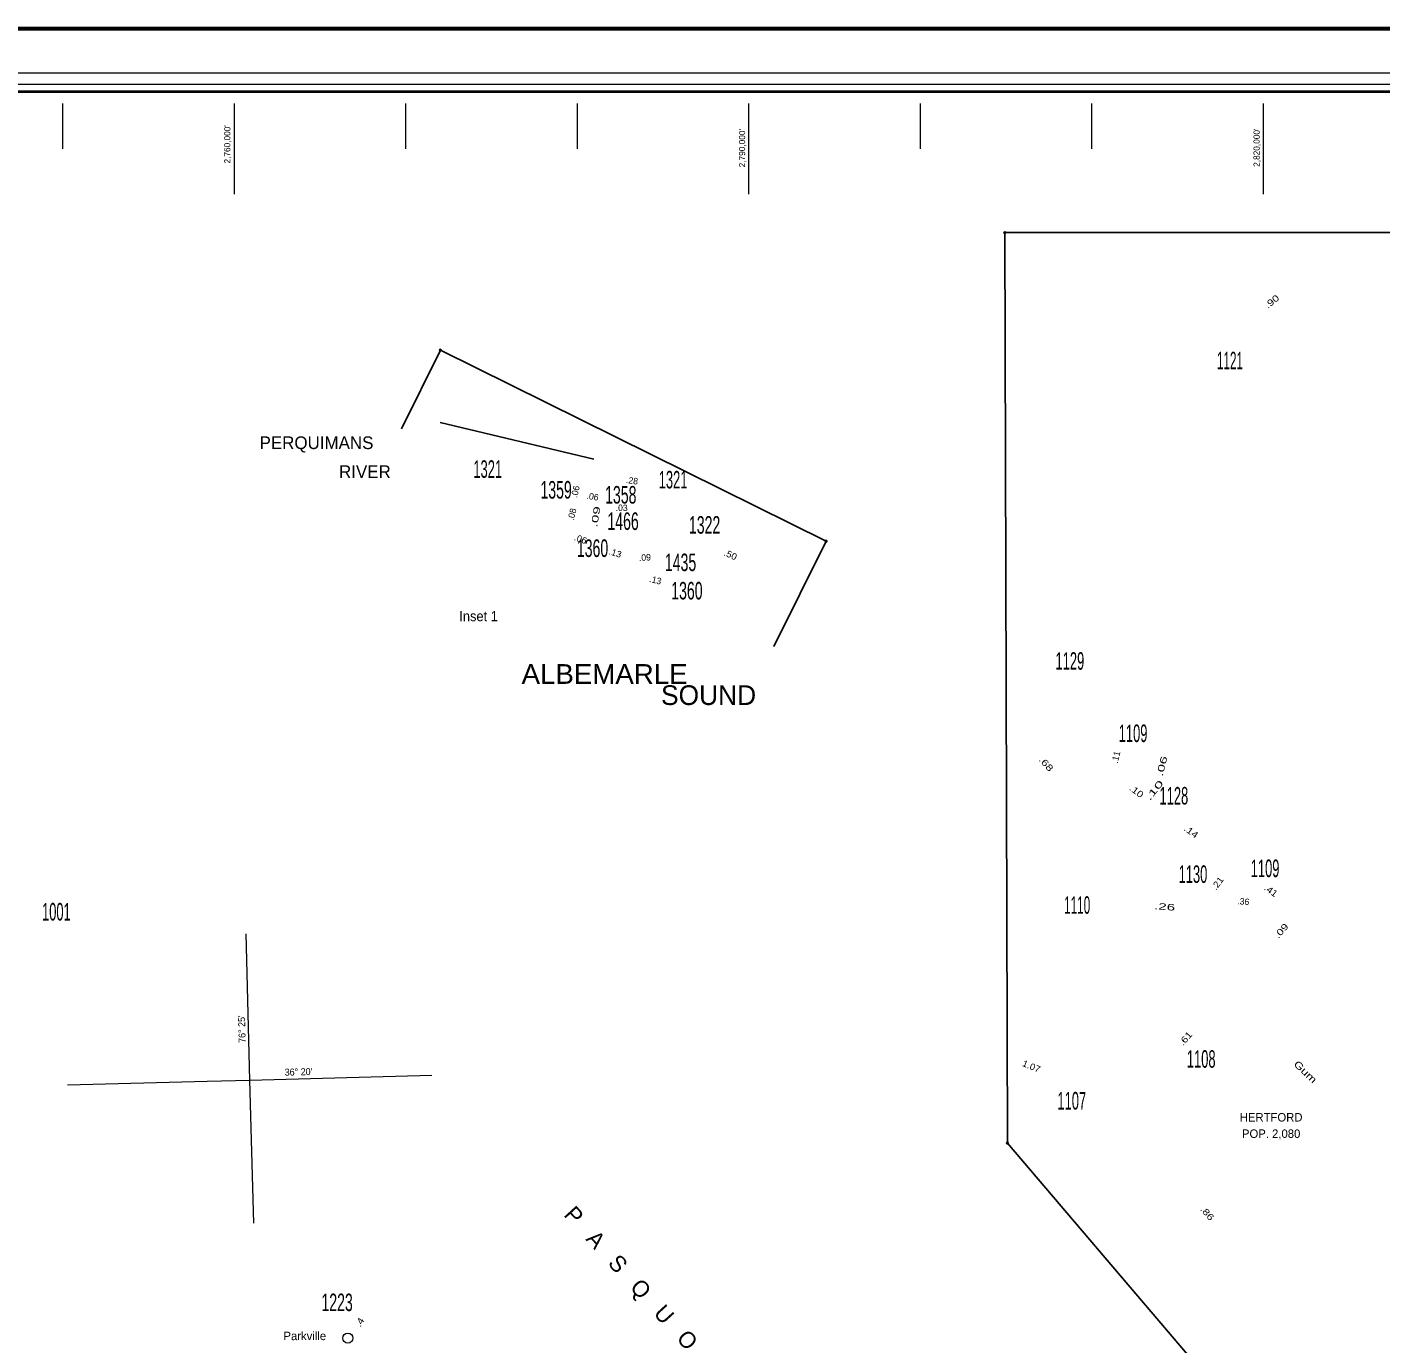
# Model space of a CAD drawing. Extents: x 814858 to 911489, y 251919 to 308316.
# Drawn here: x 837565 to 861622, y 284918 to 308316 of the extents above; entities that cross this region are included whole.
import ezdxf
from ezdxf.enums import TextEntityAlignment as Align

# ---------------------------------------------------------------- set-up
doc = ezdxf.new("R2010")
doc.units = 0
doc.header["$LTSCALE"] = 59
doc.header["$PDMODE"] = 32
doc.header["$PDSIZE"] = 29.5
for name, color, linetype, lineweight in [('1', 7, 'Continuous', 25), ('20', 7, 'Continuous', 40), ('23', 7, 'Continuous', 25), ('31', 7, 'Continuous', 25), ('34', 7, 'Continuous', 13), ('40', 7, 'Continuous', 13), ('60', 7, 'Continuous', 13), ('61', 7, 'Continuous', 13), ('63', 7, 'Continuous', 25)]:
    doc.layers.add(name, color=color, linetype=linetype, lineweight=lineweight)
doc.layers.add('52', color=7, linetype='Continuous')
doc.layers.add('57', color=7, linetype='Continuous')

msp = doc.modelspace()

# ---------------------------------------------------------------- linework, layer by layer
at = {"layer": '1', "lineweight": 13}
msp.add_lwpolyline([(911488.66, 251918.69), (814858.02, 251918.69), (814858.02, 308315.74), (911488.66, 308315.74)], close=True, dxfattribs=at)
at = {"layer": '1'}
for p in [(854938.82, 304663.7), (844908.79, 302575.31), (851763.83, 299180.55), (854986.09, 288485.36)]:
    msp.add_point(p, dxfattribs=at)
at = {"layer": '20'}
for points in [[(814893.02, 308280.73), (911453.66, 308280.73), (911453.66, 251953.69), (814893.02, 251953.69)], [(818080.87, 307171.77), (910528.15, 307171.77), (910528.15, 253045.41), (818080.87, 253045.41)]]:
    msp.add_lwpolyline(points, close=True, dxfattribs=at)
at = {"layer": '20', "lineweight": 13}
msp.add_lwpolyline([(817771.68, 307497.23), (817771.68, 252736.13), (817950.23, 252914.8), (817950.23, 307302.41), (910658.76, 307302.41), (910658.76, 252914.8), (817950.23, 252914.8), (817771.68, 252736.13), (910837.34, 252736.13), (910837.34, 307497.23)], close=True, dxfattribs=at)
at = {"layer": '31'}
msp.add_line((844902.88, 301291.79), (847636.78, 300636.33), dxfattribs=at)
at = {"layer": '34'}
msp.add_circle((843264.47, 285020.48), 88.25, dxfattribs=at)
at = {"layer": '60'}
for p, q in [((841525.53, 289606.02), (841457.87, 292205.15)), ((841525.53, 289606.02), (844756.37, 289691.47)), ((838285.49, 289523.04), (840762.86, 289586.48)), ((840762.86, 289586.48), (841525.53, 289606.02)), ((841558.72, 288330.78), (841525.53, 289606.02)), ((841591.77, 287061.13), (841558.72, 288330.78))]:
    msp.add_line(p, q, dxfattribs=at)
at = {"layer": '61'}
for p, q in [((838200, 306153.85), (838200, 306958.35)), ((844296, 306153.85), (844296, 306958.35)), ((847344, 306153.85), (847344, 306958.35)), ((853440, 306153.85), (853440, 306958.35)), ((856488, 306153.85), (856488, 306958.35))]:
    msp.add_line(p, q, dxfattribs=at)
for points in [[(841248, 305349.35), (841248, 306153.85), (841248, 306958.35)], [(850392, 305349.35), (850392, 306153.85), (850392, 306958.35)], [(859536, 305349.35), (859536, 306153.85), (859536, 306958.35)]]:
    msp.add_lwpolyline(points, dxfattribs=at)
at = {"layer": '63'}
msp.add_lwpolyline([(862881.24, 279213.57), (854986.09, 288485.36), (854938.82, 304663.7), (880893.54, 304663.7), (880846.26, 296290.7), (868554.41, 279213.57)], close=True, dxfattribs=at)
msp.add_lwpolyline([(844215.56, 301175.46), (844908.79, 302575.31), (851763.83, 299180.55), (850837.31, 297309.63)], dxfattribs=at)

# ---------------------------------------------------------------- texts
at = {"layer": '23'}
for s, width, p in [('1121', 0.5, (858939.42, 302233.88)), ('1321', 0.55, (845750.74, 300306.47)), ('1359', 0.6, (846965.53, 299937.68)), ('1321', 0.55, (849044.07, 300117.93)), ('1358', 0.6, (848114.61, 299849.21)), ('1466', 0.6, (848155.62, 299380.43)), ('1322', 0.6, (849604.47, 299314.22)), ('1360', 0.6, (847612.88, 298900.72)), ('1435', 0.6, (849176.97, 298648.87)), ('1360', 0.6, (849289.96, 298145.28)), ('1129', 0.55, (856094.91, 296896.91)), ('1109', 0.55, (857218.06, 295611.63)), ('1128', 0.55, (857942.74, 294501.73)), ('1109', 0.55, (859563.68, 293212.15)), ('1130', 0.55, (858282.03, 293109)), ('1110', 0.5, (856224.47, 292560.01)), ('1001', 0.55, (838085.77, 292440.86)), ('1108', 0.55, (858428.45, 289824.9)), ('1107', 0.55, (856128.75, 289082.77)), ('1223', 0.6, (843074.06, 285500.57))]:
    msp.add_text(s, height=312, dxfattribs=dict(at, width=width)).set_placement(p, align=Align.CENTER)
at = {"layer": '34', "width": 0.95}
msp.add_text('Inset 1', height=180, dxfattribs=at).set_placement((845245.06, 297758.48))
at = {"layer": '34'}
for s, p in [('HERTFORD', (859671.31, 288869.52)), ('POP. 2,080', (859671.31, 288578.6)), ('Parkville', (842500.47, 284984.83))]:
    msp.add_text(s, height=150, dxfattribs=at).set_placement(p, align=Align.CENTER)
at = {"layer": '40'}
for s, rotation, width, p in [('.90', 39.25, 1.3, (859721.13, 303394.45)), ('.09', 80.793, 1.75, (847723.99, 299605.86)), ('.06', 340.064, 1.05, (847380.86, 299165.62)), ('.13', 341.837, 1.05, (847999.47, 298917.21)), ('.50', 335.928, 1.1, (850040.67, 298886.78)), ('.68', 311.722, 1.35, (855631.18, 295183.54)), ('.06', 75.973, 1.7, (857786.15, 295170.01)), ('.10', 323.445, 1.25, (857243.95, 294690.53)), ('.10', 51.518, 1.9, (857640.61, 294718.2)), ('.14', 323.625, 1.25, (858216.43, 293973.01)), ('.21', 53.765, 1.15, (858764.78, 293068.04)), ('.41', 323.625, 1.15, (859634.67, 292923.31)), ('.26', 355.365, 1.75, (857773.91, 292629.07)), ('.09', 48.6, 1.35, (859894.72, 292219.97)), ('.61', 48.988, 1.25, (858193.12, 290307.17)), ('1.07', 337.884, 1.1, (855389.37, 289797.47)), ('.86', 310.683, 1.3, (858492.52, 287201.42)), ('.4', 60.419, 1.2, (843525.96, 285274.4))]:
    msp.add_text(s, height=115, rotation=rotation, dxfattribs=dict(at, width=width)).set_placement(p, align=Align.CENTER)
for s, rotation, p in [('.28', 351.725, (848307.21, 300200.33)), ('.06', 75.767, (847362.7, 300048.04)), ('.06', 349.685, (847604.44, 299917.97)), ('.08', 76.894, (847304.84, 299645.12)), ('.03', 359.866, (848130.87, 299716.41)), ('.09', 3.539, (848546.51, 298833.79)), ('.13', 346.359, (848717.24, 298433.2)), ('.11', 76.13, (856968.75, 295330.18)), ('.36', 354.824, (859171.94, 292722.45))]:
    msp.add_text(s, height=115, rotation=rotation, dxfattribs=at).set_placement(p, align=Align.CENTER)
at = {"layer": '52'}
msp.add_text('P   A   S   Q   U   O   T   A   N   K', height=290, rotation=312.312, dxfattribs=at).set_placement((848973.68, 285130.2), align=Align.CENTER)
at = {"layer": '57'}
for s, height, p in [('PERQUIMANS', 225, (842708.05, 300817.6)), ('RIVER', 225, (843567.8, 300303.56)), ('SOUND', 350, (849674.99, 296270.32))]:
    msp.add_text(s, height=height, dxfattribs=at).set_placement(p, align=Align.CENTER)
at = {"layer": '57', "width": 1.05}
msp.add_text('ALBEMARLE', height=350, dxfattribs=at).set_placement((847827.02, 296645.97), align=Align.CENTER)
at = {"layer": '57', "width": 1.35}
msp.add_text('Gum', height=125, rotation=315.995, dxfattribs=at).set_placement((860235.79, 289706.55), align=Align.CENTER)
at = {"layer": '60', "width": 0.95}
for s, rotation, p in [("76° 25'", 91.491, (841443.59, 290512.93)), ("36° 20'", 1.515, (842389.52, 289688.89))]:
    msp.add_text(s, height=125, rotation=rotation, dxfattribs=at).set_placement(p, align=Align.CENTER)
at = {"layer": '61'}
for s, p in [("2,760,000'", (841176.85, 306232.77)), ("2,790,000'", (850324.78, 306164.36)), ("2,820,000'", (859467.98, 306173.84))]:
    msp.add_text(s, height=110, rotation=90, dxfattribs=at).set_placement(p, align=Align.CENTER)

doc.saveas('drawing.dxf')
